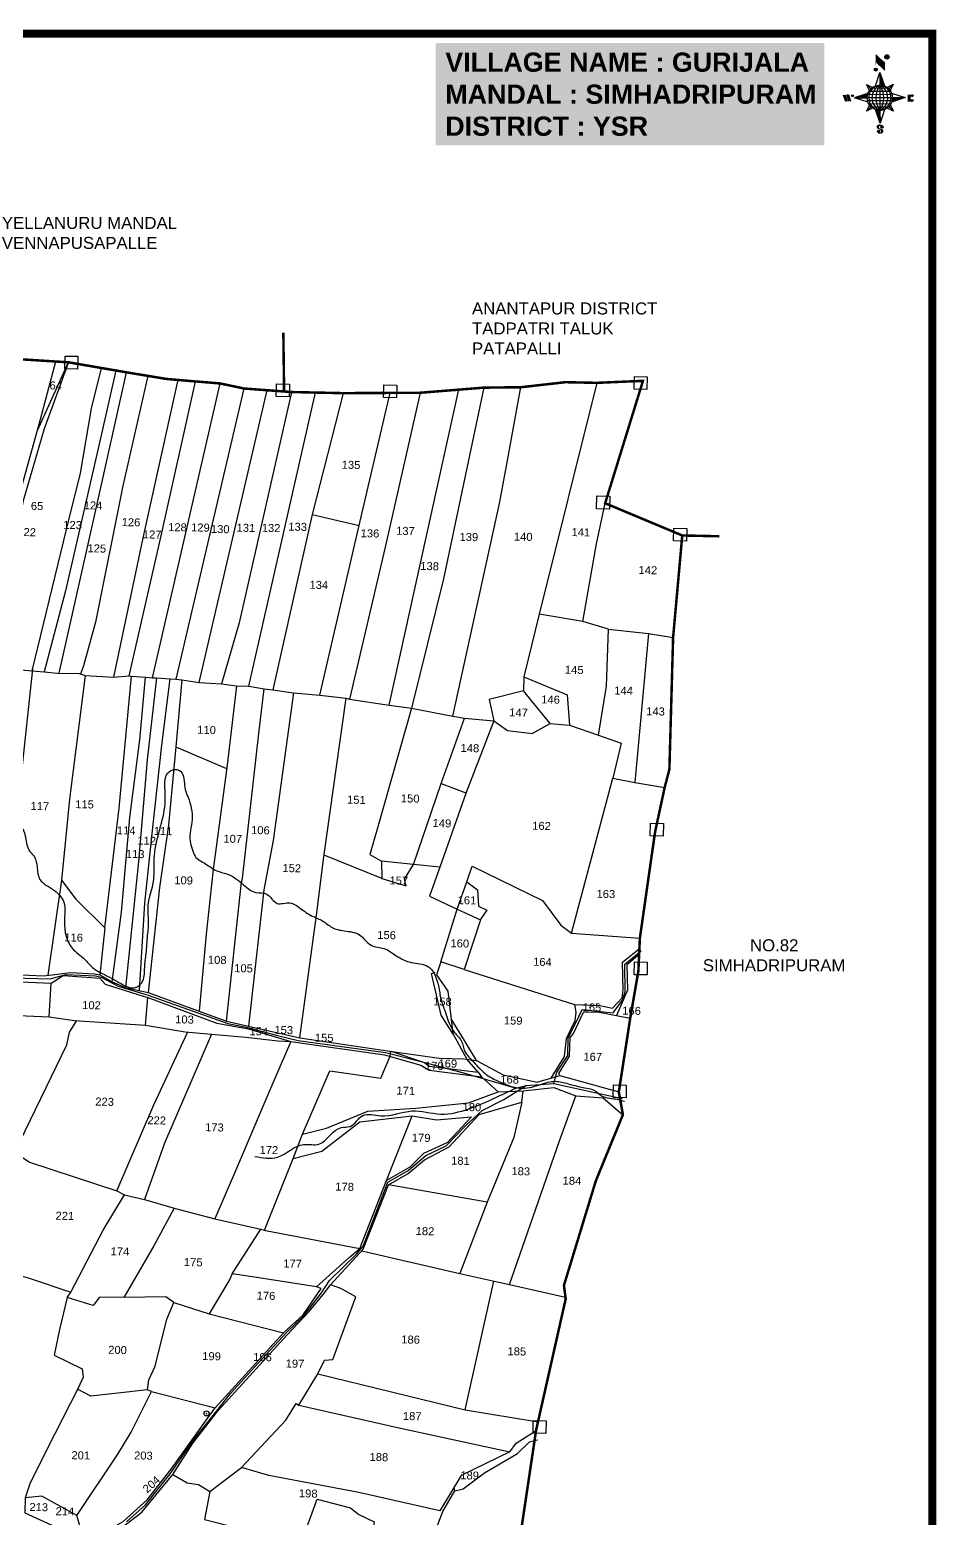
# Model space of a CAD drawing. Header units: inches. Extents: x 184455 to 225142, y 1613178 to 1622028.
# Drawn here: x 187794 to 189605, y 1616944 to 1619920 of the extents above; entities that cross this region are included whole.
import ezdxf
from ezdxf.enums import TextEntityAlignment as Align

# ---------------------------------------------------------------- set-up
doc = ezdxf.new("R2010")
doc.units = ezdxf.units.IN
doc.header["$LTSCALE"] = 15
doc.header["$MEASUREMENT"] = 0
doc.header["$PDMODE"] = 32
doc.header["$PDSIZE"] = 10
doc.linetypes.add('ACAD_ISO02W100', pattern=[15, 12, -3])
for name, color, linetype in [('AQUADUCT', 1, 'Continuous'), ('bord', 1, 'Continuous'), ('BOUNDRY STONES', 240, 'Continuous'), ('PAPER SIZE', 5, 'Continuous'), ('PLOTS', 7, 'Continuous'), ('PLOTS NO', 7, 'Continuous'), ('ROADS', 6, 'ACAD_ISO02W100'), ('STREAMS', 4, 'Continuous'), ('TEXT', 1, 'Continuous'), ('Unknown_Point_Feature', 7, 'Continuous'), ('VILLAGE BOUNDRY', 5, 'Continuous')]:
    doc.layers.add(name, color=color, linetype=linetype)
doc.styles.get("Standard").update_dxf_attribs({"font": 'arial.ttf'})
pattern_1 = [(267.297113149, (-8720374.938, 50637915.138), (10.5367255337, -0.497431438), [])]
pattern_2 = [(357.297113149, (-8720374.938, 50637915.138), (0.497431438, 10.5367255337), [])]

# ---------------------------------------------------------------- blocks, each defined once
blk = doc.blocks.new('*X17')
at = {"color": 0, "linetype": 'Continuous'}
for p, q in [((6321.6, 240.5), (6322.3, 241.2)), ((6321.6, 240.3), (6322.3, 241)), ((6321.6, 240.1), (6322.3, 240.8)), ((6321.6, 239.9), (6322.4, 240.7)), ((6321.6, 239.8), (6322.4, 240.6)), ((6321.6, 239.6), (6322.5, 240.5)), ((6321.6, 239.4), (6322.5, 240.3)), ((6321.6, 239.2), (6322.6, 240.2)), ((6321.7, 239.1), (6322.6, 240.1)), ((6321.8, 240.8), (6322.4, 241.4)), ((6321.8, 239), (6322.7, 240)), ((6321.8, 239), (6322.8, 239.9)), ((6321.9, 238.9), (6322.9, 239.8)), ((6322, 238.8), (6323, 239.7)), ((6322.1, 241.3), (6322.4, 241.6)), ((6322.1, 238.7), (6323.1, 239.6)), ((6322.2, 238.6), (6323.1, 239.6)), ((6322.3, 238.5), (6323.2, 239.5)), ((6322.4, 238.5), (6323.3, 239.4)), ((6322.5, 238.4), (6323.4, 239.3)), ((6322.7, 238.4), (6323.6, 239.3)), ((6322.8, 238.3), (6323.7, 239.2)), ((6322.9, 238.3), (6323.8, 239.1)), ((6323.1, 238.2), (6323.9, 239.1)), ((6323.2, 238.2), (6324, 239)), ((6323.3, 238.2), (6324.2, 239)), ((6323.5, 238.1), (6324.3, 238.9)), ((6323.7, 238.1), (6324.4, 238.9)), ((6323.8, 238.1), (6324.6, 238.8)), ((6324.1, 238.2), (6324.7, 238.8)), ((6324.3, 238.3), (6324.9, 238.8)), ((6324.6, 238.3), (6325.1, 238.8)), ((6324.8, 238.4), (6325.2, 238.8)), ((6325.1, 238.5), (6325.4, 238.8)), ((6325.4, 238.6), (6325.6, 238.8))]:
    blk.add_line(p, q, dxfattribs=at)
blk = doc.blocks.new('*X16')
at = {"color": 0, "linetype": 'Continuous'}
for p, q in [((6324.4, 240.3), (6324.5, 240.4)), ((6324.6, 240.3), (6324.8, 240.5)), ((6324.7, 240.2), (6325, 240.5)), ((6324.8, 240.2), (6325.2, 240.6)), ((6325, 240.1), (6325.5, 240.6)), ((6325.1, 240.1), (6325.6, 240.6)), ((6325.2, 240), (6325.8, 240.6)), ((6325.3, 240), (6326, 240.6)), ((6325.4, 239.9), (6326.1, 240.6)), ((6325.5, 239.8), (6326.2, 240.5)), ((6325.6, 239.8), (6326.3, 240.5)), ((6325.7, 239.7), (6326.5, 240.4)), ((6325.9, 239.6), (6326.6, 240.3)), ((6326, 239.5), (6326.7, 240.3)), ((6326, 239.4), (6326.8, 240.2)), ((6326.1, 239.3), (6327, 240.2)), ((6326.2, 239.3), (6327.1, 240.1)), ((6326.3, 239.2), (6327.1, 240)), ((6326.4, 239.1), (6327.2, 239.9)), ((6326.5, 239), (6327.3, 239.8)), ((6326.5, 238.9), (6327.4, 239.7)), ((6326.6, 238.8), (6327.5, 239.6)), ((6326.7, 238.7), (6327.5, 239.5)), ((6326.8, 238.6), (6327.6, 239.4)), ((6326.8, 238.5), (6327.7, 239.3)), ((6326.8, 236.5), (6327.4, 237)), ((6326.9, 238.3), (6327.8, 239.2)), ((6326.9, 238.2), (6327.9, 239.1)), ((6326.9, 236.8), (6327.6, 237.4)), ((6327, 238.1), (6327.8, 239)), ((6327, 237.9), (6327.8, 238.8)), ((6327, 237.8), (6327.8, 238.6)), ((6327, 237.6), (6327.8, 238.4)), ((6327, 237.4), (6327.8, 238.2)), ((6327, 237.3), (6327.8, 238)), ((6327, 237.1), (6327.8, 237.9))]:
    blk.add_line(p, q, dxfattribs=at)
blk = doc.blocks.new('H')
at = {"layer": 'bord', "extrusion": (0.000427885, 0.004792, 0.999988)}
h = blk.add_hatch(dxfattribs=at)
h.set_pattern_fill('LINE', color=8, scale=84.387686, angle=-2.7029, style=0)
h.set_pattern_definition(pattern_2)
h.paths.add_polyline_path([(-492, 786, -0.090992), (-448, 775), (-486, 912)])
h = blk.add_hatch(dxfattribs=at)
h.set_pattern_fill('LINE', color=8, scale=84.387686, angle=-92.7029, style=0)
h.set_pattern_definition(pattern_1)
h.paths.add_polyline_path([(-625, 665, -0.090992), (-615, 710), (-751, 671)])
h = blk.add_hatch(dxfattribs=at)
h.set_pattern_fill('LINE', color=8, scale=84.387686, angle=-92.7029, style=0)
h.set_pattern_definition(pattern_1)
h.paths.add_polyline_path([(-246, 647), (-372, 653, -0.090992), (-382, 609)])
h = blk.add_hatch(dxfattribs=at)
h.set_pattern_fill('LINE', color=8, scale=84.387686, angle=-2.7029, style=0)
h.set_pattern_definition(pattern_2)
h.paths.add_polyline_path([(-504, 533, -0.090992), (-549, 543), (-510, 406)])
for p, q in [((-516, 1087, -1217), (-432, 994, -1217)), ((-538, 774, -1216), (-487, 906, -1216)), ((-519, 1020, -1217), (-435, 927, -1216)), ((-487, 906, -1216), (-493, 780, -1216)), ((-487, 906, -1216), (-448, 769, -1216)), ((-627, 794, -1216), (-567, 760, -1216)), ((-627, 794, -1216), (-584, 747, -1215)), ((-599, 731, -1215), (-627, 794, -1216)), ((-421, 753, -1216), (-359, 781, -1216)), ((-359, 781, -1216), (-405, 739, -1216)), ((-359, 781, -1216), (-392, 721, -1215)), ((-865, 701, -1215), (-847, 638, -1215)), ((-847, 700, -1215), (-829, 637, -1215)), ((-829, 699, -1215), (-811, 636, -1215)), ((-829, 699, -1215), (-811, 698, -1215)), ((-811, 698, -1215), (-794, 635, -1215)), ((-752, 665, -1215), (-615, 704, -1215)), ((-752, 665, -1215), (-625, 659, -1215)), ((-619, 614, -1215), (-752, 665, -1215)), ((-246, 641, -1215), (-383, 603, -1215)), ((-379, 693, -1215), (-246, 641, -1215)), ((-373, 647, -1215), (-246, 641, -1215)), ((-213, 669, -1215), (-217, 601, -1215)), ((-197, 600, -1215), (-194, 668, -1215)), ((-639, 526, -1214), (-606, 585, -1215)), ((-639, 526, -1214), (-593, 568, -1215)), ((-577, 553, -1215), (-639, 526, -1214)), ((-511, 400, -1214), (-549, 537, -1214)), ((-460, 533, -1215), (-511, 400, -1214)), ((-505, 527, -1214), (-511, 400, -1214)), ((-371, 513, -1214), (-431, 546, -1215)), ((-371, 513, -1214), (-414, 560, -1215)), ((-399, 576, -1215), (-371, 513, -1214))]:
    blk.add_line(p, q, dxfattribs=at)
at = {"layer": 'bord', "color": 8, "linetype": 'ByBlock', "extrusion": (0.000427885, 0.004792, 0.999988)}
for p, q in [((-411, 744, -1216), (-578, 752, -1216)), ((-493, 780, -1216), (-505, 527, -1214)), ((-373, 647, -1215), (-625, 659, -1215)), ((-378, 616, -1215), (-623, 628, -1215)), ((-375, 679, -1215), (-620, 691, -1215)), ((-386, 711, -1215), (-605, 722, -1215)), ((-392, 585, -1215), (-611, 595, -1215)), ((-420, 555, -1215), (-587, 562, -1215))]:
    blk.add_line(p, q, dxfattribs=at)
at = {"layer": 'bord', "extrusion": (0.000427885, 0.004792, 0.999988), "elevation": -1212}
for points, const_width in [([(-522, 960), (-516, 1093)], 1.61), ([(-434, 933), (-428, 1066)], 1.61), ([(-870, 707), (-846, 706)], 0.642), ([(-829, 643), (-855, 644)], 0.642), ([(-829, 643), (-821, 678)], 0.642), ([(-811, 642), (-784, 641)], 0.642), ([(-793, 641), (-782, 694)], 0.642), ([(-177, 605), (-226, 607)], 0.706), ([(-223, 676), (-174, 673)], 0.706), ([(-195, 645), (-185, 644)], 0.706)]:
    blk.add_lwpolyline(points, dxfattribs=dict(at, const_width=const_width))
for points, const_width in [([(-414, 1073, 1), (-398, 1058, 1)], 22.3), ([(-530, 950, 1), (-520, 939, 1)], 14.8), ([(-776, 697, 1), (-769, 690, 1)], 8.9), ([(-180, 618, 1), (-173, 611, 1)], 9.79), ([(-178, 667, 1), (-171, 660, 1)], 9.79), ([(-525, 322, 1), (-533, 329, 1)], 11.1), ([(-490, 362, 1), (-498, 369, 1)], 11.1)]:
    blk.add_lwpolyline(points, format="xyb", close=True, dxfattribs=dict(at, const_width=const_width))
for points in [[(-537, 317), (-531, 310), (-520, 307), (-505, 307), (-494, 310), (-486, 318), (-487, 326), (-491, 333), (-494, 336), (-503, 341), (-522, 347), (-530, 352), (-534, 355), (-537, 363), (-537, 373), (-530, 381), (-520, 384), (-504, 384), (-493, 380), (-487, 373)], [(-522, 348), (-526, 354), (-528, 361), (-528, 371), (-526, 375), (-521, 381), (-515, 384)], [(-505, 307), (-499, 312), (-497, 319), (-497, 327), (-501, 335), (-509, 343)]]:
    blk.add_lwpolyline(points, dxfattribs=at)
at = {"layer": 'bord', "extrusion": (0.000427885, 0.004792, 0.999988)}
for centre, radius in [((-406, 1065, -1212), 22.3), ((-525, 944, -1212), 14.8), ((-498, 659, -1212), 127), ((-773, 694, -1212), 8.9), ((-177, 615, -1212), 9.79), ((-174, 663, -1212), 9.79), ((-529, 325, -1212), 11.1), ((-494, 365, -1212), 11.1)]:
    blk.add_circle(centre, radius, dxfattribs=at)
at = {"layer": 'bord', "color": 8, "linetype": 'ByBlock', "extrusion": (0.000427885, 0.004792, 0.999988)}
for centre, radius, start, end in [((-482, 658, -1212), 128, 94.9254, 259.6691), ((-437, 656, -1212), 141, 113.2864, 241.308), ((-316, 651, -1212), 222, 142.5892, 212.0053), ((-560, 662, -1212), 141, 293.2864, 61.308), ((-681, 668, -1212), 222, 322.5892, 32.0053), ((-515, 660, -1212), 128, 274.9254, 79.6691)]:
    blk.add_arc(centre, radius, start, end, dxfattribs=at)
at = {"layer": 'bord', "extrusion": (0.000427885, 0.004792, 0.999988)}
for points in [[(-516, 1093, -1212), (-431, 1000, -1212), (-519, 1026, -1212), (-434, 933, -1212)], [(-864, 707, -1212), (-846, 706, -1212), (-846, 644, -1212), (-829, 643, -1212)], [(-829, 705, -1212), (-811, 704, -1212), (-811, 642, -1212), (-793, 641, -1212)], [(-193, 674, -1212), (-197, 606, -1212), (-213, 675, -1212), (-216, 607, -1212)]]:
    blk.add_solid(points, dxfattribs=at)
at = {"layer": 'bord', "extrusion": (0.000427885, 0.004792, 0.999988), "xscale": 7.977342409717546, "yscale": 7.977342409717546, "zscale": 7.977342409717546, "rotation": 138.0840426661453}
for name, p in [('*X16', (38301, -31929, -1212)), ('*X17', (38314, -31951, -1212))]:
    blk.add_blockref(name, p, dxfattribs=at)

msp = doc.modelspace()

# ---------------------------------------------------------------- linework, layer by layer
at = {"layer": 'BOUNDRY STONES'}
for points in [[(187864.2, 1619267.7), (187889.9, 1619267.2), (187889.4, 1619241.7), (187863.7, 1619242.3)], [(188287, 1619212.2), (188312.7, 1619211.6), (188312.1, 1619186.1), (188286.4, 1619186.7)], [(188501.5, 1619210.1), (188527.2, 1619209.6), (188526.6, 1619184.1), (188500.9, 1619184.6)], [(189002.1, 1619226.7), (189027.8, 1619226.1), (189027.2, 1619200.6), (189001.5, 1619201.2)], [(188927.1, 1618988), (188952.8, 1618987.4), (188952.2, 1618961.9), (188926.5, 1618962.5)], [(189081.1, 1618923.6), (189106.8, 1618923.1), (189106.3, 1618897.6), (189080.6, 1618898.1)], [(189034.3, 1618333.9), (189060, 1618333.4), (189059.4, 1618307.9), (189033.7, 1618308.4)], [(189002.3, 1618056.5), (189028, 1618056), (189027.4, 1618030.5), (189001.7, 1618031)], [(188960.3, 1617810.9), (188986, 1617810.3), (188985.5, 1617784.8), (188959.8, 1617785.4)], [(188800.1, 1617139.7), (188825.8, 1617139.2), (188825.2, 1617113.7), (188799.5, 1617114.2)]]:
    msp.add_lwpolyline(points, close=True, dxfattribs=at)
at = {"layer": 'PAPER SIZE', "color": 5, "const_width": 16}
msp.add_lwpolyline([(184462.7, 1619911.9), (189597.4, 1619911.9), (189597.4, 1613186.5), (184462.7, 1613186.5)], close=True, dxfattribs=at)
at = {"layer": 'PLOTS'}
for points in [[(187606.2, 1619068.1), (187688.3, 1619029.6), (187771.5, 1618982.8), (187812.3, 1619131.6), (187846.1, 1619256.7)], [(187870.8, 1619255.2), (187822.7, 1619122.3), (187780.7, 1618978.5), (187742.2, 1618795.8), (187698.6, 1618644.6)], [(187798.6, 1618638.3), (187867.5, 1618923.7), (187895.3, 1619033.3), (187917.4, 1619162.7), (187937.3, 1619243.7)], [(187808.4, 1619117.3), (187870.8, 1619255.2)], [(187965.9, 1619238.8), (187935.6, 1619106.3), (187865.2, 1618798.5), (187822.3, 1618636.1)], [(187852.3, 1618633.7), (187926.5, 1618962.6), (187987.1, 1619235.1)], [(188029.5, 1619228.1), (187980, 1619007.9), (187924.8, 1618735.9), (187900.9, 1618648.2), (187895.2, 1618632.3)], [(187961.4, 1618625.8), (188019.7, 1618900.7), (188090.5, 1619219.8)], [(188124.1, 1619217), (188055.8, 1618908.2), (187991.6, 1618628.4)], [(188039.1, 1618624.7), (188174.2, 1619212.9)], [(188221.8, 1619202.8), (188085.9, 1618621.5)], [(188701.2, 1619204.5), (188620.5, 1618822.4), (188556.7, 1618563.7)], [(188639.2, 1618547.7), (188732.6, 1618973), (188747, 1619051.7), (188774.9, 1619205.3)], [(188927.2, 1619214.1), (188811.9, 1618751.6), (188781.3, 1618626.4), (188780.3, 1618598.2), (188712, 1618580.8), (188721.1, 1618538.6)], [(188132.1, 1618615.1), (188268.5, 1619199.3)], [(188316.9, 1619195.7), (188212, 1618734.4), (188177.2, 1618612.1)], [(188231.2, 1618608), (188364.7, 1619194.7)], [(188420.4, 1619193.5), (188358, 1618950.8), (188279.4, 1618600.3)], [(188373.5, 1618589.6), (188453.7, 1618934.9), (188513.8, 1619194)], [(188574.2, 1619194.3), (188504.1, 1618885.8), (188432.7, 1618582)], [(188511.8, 1618570), (188651.2, 1619200.5)], [(188899.4, 1618736.8), (188926.1, 1618892.5), (188943.7, 1618973.4)], [(188358, 1618950.8), (188452.3, 1618928.9)], [(188930.7, 1618509.5), (188946.3, 1618608), (188950.3, 1618721.4), (188899.4, 1618736.8), (188811.9, 1618751.6)], [(188950.3, 1618721.4), (189030.6, 1618712.9), (189079.5, 1618704.8)], [(189030.6, 1618712.9), (189003.2, 1618415.5)], [(187734.2, 1618032.4), (187799.5, 1618642)], [(187746.9, 1618643), (187798.6, 1618638.3), (187822.3, 1618636.1), (187848.7, 1618633.7), (187892.6, 1618633.3), (187904.5, 1618629), (187961.4, 1618625.8), (187991.6, 1618628.4), (187996.9, 1618627.6), (188024.7, 1618625.7), (188039.1, 1618624.7), (188046.7, 1618624.2), (188074.6, 1618622.2), (188085.9, 1618621.5), (188097.8, 1618620.6), (188132.1, 1618615.1), (188177.2, 1618612.1), (188206.7, 1618608.5), (188231.2, 1618608), (188262.5, 1618602.6), (188279.4, 1618600.3), (188321.1, 1618594.4), (188373.5, 1618589.6), (188426.1, 1618583.5), (188432.7, 1618582), (188511.8, 1618570), (188556.7, 1618563.7), (188639.2, 1618547.7), (188662.3, 1618543.9), (188721.1, 1618538.6), (188748.7, 1618518.8), (188797.9, 1618513.4), (188833.5, 1618532.8), (188872.5, 1618530), (188930.7, 1618509.5), (188975.5, 1618493.7), (188959.3, 1618424), (189003.2, 1618415.5), (189062.7, 1618405.5)], [(187904.5, 1618629), (187873, 1618382.2), (187857.1, 1618220), (187829.5, 1618029.8)], [(187857.1, 1618220), (187885.9, 1618182.1), (187943.6, 1618124.7), (187972.5, 1618363.9), (187996.9, 1618627.6)], [(187958.1, 1618016.5), (187977.2, 1618155.9), (187993.9, 1618344.9), (188013.6, 1618500.3), (188024.7, 1618625.7)], [(188046.7, 1618624.2), (188028.3, 1618460.7), (188010.9, 1618257.3), (187992.5, 1618076.3), (187984.9, 1618005.2)], [(188012.7, 1617999.2), (188023.5, 1618174), (188039.8, 1618325.4), (188057.5, 1618490.1), (188074.6, 1618622.2)], [(188097.8, 1618620.6), (188085.4, 1618486.2), (188071, 1618330), (188053.3, 1618205.6), (188030.3, 1617995.4)], [(188206.7, 1618608.5), (188187.9, 1618450), (188161.8, 1618251.2), (188160.5, 1618241.9), (188146.2, 1618112.2), (188132.3, 1617958)], [(188781.3, 1618626.4), (188867.7, 1618590.7), (188872.5, 1618530)], [(188187.2, 1617937.9), (188217.1, 1618215.7), (188218.9, 1618223.6), (188251.6, 1618513.2), (188262.5, 1618602.6)], [(188321.1, 1618594.4), (188279.9, 1618299.3), (188261.4, 1618200.3), (188230.9, 1617928)], [(188333.5, 1617904.5), (188366.7, 1618150.2), (188381.5, 1618266.3), (188426.1, 1618583.5)], [(188833.5, 1618532.8), (188780.3, 1618598.2)], [(188556.7, 1618563.7), (188487.8, 1618322.1), (188473.3, 1618271.4), (188496.7, 1618257.9), (188497.6, 1618223.5), (188382, 1618269.8)], [(188560.6, 1618251.2), (188615.9, 1618413.5), (188662.3, 1618543.9)], [(188721.1, 1618538.6), (188665.7, 1618395.5), (188613, 1618246.2), (188560.6, 1618251.2)], [(188085.4, 1618486.2), (188187, 1618443.5)], [(188615.9, 1618413.5), (188665.3, 1618394.4)], [(188876.3, 1618114.2), (188959.3, 1618424)], [(188497.6, 1618223.5), (188546.2, 1618208.7), (188542.4, 1618222.2), (188560.6, 1618251.2), (188496.7, 1618257.9)], [(188613, 1618246.2), (188592.4, 1618187.9), (188648, 1618162.3), (188667.4, 1618216.9), (188677.7, 1618248), (188818.5, 1618179.3), (188855, 1618130.1), (188876.3, 1618114.2), (189013.1, 1618103.9)], [(188667.4, 1618216.9), (188688.6, 1618200.8), (188690.3, 1618167.7), (188707.5, 1618160.3), (188695.4, 1618142.4), (188661.7, 1618041.5), (188882.6, 1617971.3), (188933, 1617969.4), (188958.4, 1617963.8), (188978, 1617984.9), (188979.9, 1618000.5), (188978.4, 1618056.1), (189012.2, 1618083.1)], [(188661.7, 1618041.5), (188615, 1618056.7), (188648, 1618162.3), (188694.8, 1618140.7)], [(187943.6, 1618124.7), (187933.6, 1618030.5)], [(187533.1, 1618044.9), (187630.1, 1618025.6), (187728.9, 1618018.6), (187836.4, 1618013.8), (187860.7, 1618029.5), (187933.6, 1618024.1), (187944.7, 1618012.3), (188020.2, 1617988.1), (188029.6, 1617985.1), (188167.6, 1617934.3), (188231, 1617922.5), (188315.4, 1617897.5), (188502.9, 1617871), (188575.2, 1617850.4), (188592.1, 1617840.1), (188696.6, 1617826.8), (188729.7, 1617796.8), (188779.8, 1617798.7)], [(188615, 1618056.7), (188606.8, 1618030.7), (188629, 1617998.3), (188639.3, 1617913.5), (188667.5, 1617862.2)], [(189011.6, 1618071.1), (188987.3, 1618050.4), (188988.5, 1617999.9), (188966.6, 1617949.2)], [(187160.5, 1616971.3), (187165.8, 1617020.5), (187188.3, 1617144.5), (187374.2, 1617152.4), (187387.4, 1617208.7), (187399.8, 1617261.1), (187413.9, 1617329.3), (187478.8, 1617316.3), (187491.2, 1617352.5), (187544, 1617500), (187529.3, 1617505.3), (187579, 1617613.7), (187608.9, 1617678.4), (187634.7, 1617694.7), (187643.5, 1617707.6), (187712.6, 1617853.2), (187755.8, 1617950), (187832.2, 1617946.8), (187836.4, 1618013.8)], [(187734.2, 1618032.4), (187820.6, 1618028.7), (187838.4, 1618030.8), (187875.4, 1618035.1), (187922.8, 1618032.5), (187933.6, 1618030.5), (187958.1, 1618016.5), (187984.9, 1618005.2), (188008.6, 1618000.1), (188030.3, 1617995.4), (188137.8, 1617956), (188187.2, 1617937.9), (188230.9, 1617928), (188333.5, 1617904.5), (188513.4, 1617878.4), (188612, 1617864), (188661.1, 1617863.1), (188686.6, 1617859.7), (188739.8, 1617831.1), (188807.8, 1617816.1), (188853.3, 1617829.7), (188971, 1617796.5)], [(188640.2, 1617911.9), (188615.8, 1617950), (188596.9, 1618033.5), (188603.8, 1618035.1)], [(188024.9, 1617930.4), (188029.6, 1617985.1)], [(188882.6, 1617971.3), (188885.1, 1617956), (188883.4, 1617938.6), (188865.5, 1617902.6), (188862.1, 1617867.4), (188834.9, 1617824.2)], [(188853.3, 1617829.7), (188851.2, 1617833.6), (188872.5, 1617867.9), (188874.1, 1617905.5), (188880.7, 1617913.2), (188900.7, 1617956.2), (188928.3, 1617956.6), (188993.8, 1617943.9)], [(187763.6, 1617676.1), (187867.6, 1617890.7), (187873.1, 1617916.4), (187887.6, 1617939.3)], [(187832.2, 1617946.8), (187883.2, 1617939.6), (188024.9, 1617930.4), (188104.6, 1617917), (188157.1, 1617911.8), (188225.3, 1617906.2), (188266.5, 1617901.6), (188289.5, 1617898.6), (188315.4, 1617897.5), (188274.8, 1617803.7), (188208.9, 1617648.5), (188163.9, 1617542.8), (188255.4, 1617522), (188264.9, 1617519.9), (188453.1, 1617483.8), (188507, 1617619.7), (188558.1, 1617749), (188606.4, 1617740.9), (188676.8, 1617747.1), (188628.8, 1617695.5), (188580.6, 1617673.6), (188553.2, 1617646.5), (188507, 1617619.7)], [(188686.6, 1617859.7), (188662.9, 1617899.7), (188635.8, 1617942.5)], [(187968, 1617598.9), (188041.7, 1617771), (188109.5, 1617916.5)], [(188157.1, 1617911.8), (188115.5, 1617816), (188062.9, 1617694.5), (188022.8, 1617581.8)], [(188263.1, 1617520.3), (188320.3, 1617663.6), (188338.6, 1617712.3), (188393.6, 1617839.1), (188495.2, 1617824.4), (188514, 1617867.8), (188515.5, 1617878.1)], [(188515.5, 1617878.1), (188582.6, 1617855.7), (188592, 1617848.4), (188689.8, 1617836.1), (188696.6, 1617826.8)], [(188689.8, 1617836.1), (188667.5, 1617862.2)], [(187963.9, 1616915), (188017.9, 1616956.8), (188079.7, 1617031.6), (188119.6, 1617094.4), (188171.2, 1617160.6), (188308.4, 1617311), (188352.4, 1617357.4), (188383.1, 1617396), (188395, 1617411.1), (188460.2, 1617482), (188511, 1617611), (188550.2, 1617633.8), (188582.4, 1617661), (188632, 1617687), (188691.7, 1617751.4), (188777.1, 1617776), (188779.8, 1617798.7), (188841.2, 1617805.2), (188885.1, 1617788.6), (188939.9, 1617784.6), (188979.2, 1617751.1)], [(188338.6, 1617712.3), (188387, 1617724.3), (188469.7, 1617758.5), (188565.5, 1617764.4), (188670.4, 1617774.7), (188729.7, 1617796.8)], [(188777.1, 1617776), (188761.2, 1617705.5), (188707.6, 1617576.1), (188653.4, 1617433.6), (188725.4, 1617417.6), (188752.2, 1617411.6), (188864.4, 1617386.6)], [(188752.2, 1617411.6), (188852.5, 1617699), (188885.1, 1617788.6)], [(188320.3, 1617663.6), (188377.3, 1617678), (188453.2, 1617737.1), (188558.1, 1617749)], [(187643.5, 1617707.6), (187763.6, 1617676.1), (187793.4, 1617656), (187968, 1617598.9), (187983.3, 1617591), (188022.8, 1617581.8), (188082, 1617564.3), (188163.9, 1617542.8)], [(188707.6, 1617576.1), (188511, 1617611)], [(187544, 1617500), (187584.1, 1617485.6), (187709, 1617448.8), (187792.5, 1617424.2), (187875.9, 1617396.6), (187940.2, 1617520.5), (187983.3, 1617591)], [(188082, 1617564.3), (188041.4, 1617489.3), (187982, 1617386), (187932.8, 1617386.2), (187920.2, 1617369.5), (187868.5, 1617385.5), (187875.9, 1617396.6)], [(188197.9, 1617433.2), (188255.4, 1617522)], [(188366.8, 1617407.1), (188431.2, 1617464.8), (188453.1, 1617483.8)], [(188457.5, 1617479.1), (188653.4, 1617433.6)], [(188081.5, 1617375.5), (188152.4, 1617353), (188300.8, 1617315.3), (188340.3, 1617350.9), (188376.4, 1617403.5), (188366.8, 1617407.1), (188242.8, 1617426.3), (188197.9, 1617433.2), (188193.5, 1617422.1), (188152.4, 1617353)], [(188663.7, 1617161.4), (188721, 1617418.6)], [(188079.7, 1617031.6), (188108.6, 1617015.2), (188130.7, 1617012.2), (188153.7, 1616998), (188217.1, 1617045.9), (188305.7, 1617140.7), (188326.3, 1617173.6), (188331.5, 1617170.8), (188369.4, 1617232.8), (188382.9, 1617260.1), (188399.5, 1617261.5), (188445.4, 1617387), (188415.5, 1617403.8), (188395, 1617411.1)], [(187868.5, 1617385.5), (187853, 1617321.7), (187842.4, 1617270.5), (187898.3, 1617243.2), (187900.4, 1617226.6), (187890.1, 1617204.4), (187843.9, 1617113.3), (187794.8, 1617014.9), (187784.4, 1616985.2), (187783.9, 1616955.1), (187845.1, 1616927.3), (187870.2, 1616915.9), (187880.9, 1616903.4), (187895.8, 1616922.4), (187887.7, 1616950.2), (187817.9, 1616988.6), (187784.4, 1616985.2)], [(188029.3, 1617201.4), (188031.7, 1617221), (188044, 1617248.5), (188067.8, 1617342.5), (188081.5, 1617375.5), (188065.4, 1617387.2), (187982, 1617386)], [(187895.8, 1616922.4), (187957.2, 1616924.6), (187980.4, 1616937.6), (188028.4, 1616981.4), (188078, 1617045), (188148.5, 1617143.4), (188164, 1617165.1), (188301.1, 1617315.3)], [(188369.4, 1617232.8), (188663.7, 1617161.4), (188809.5, 1617137.3)], [(187887.7, 1616950.2), (187969.7, 1617072.8), (187996.3, 1617116.6), (188036.9, 1617197.9), (188029.3, 1617201.4), (187969.4, 1617194.7), (187915.7, 1617188.7), (187889.1, 1617202.3)], [(188036.9, 1617197.9), (188164, 1617165.1)], [(188331.5, 1617170.8), (188534.9, 1617124.4), (188753.1, 1617077.4), (188765.6, 1617094.5), (188805.6, 1617119.8)], [(188643.1, 1616999.2), (188659.9, 1617003.4), (188702.6, 1617035.5), (188768.4, 1617073.7), (188792.6, 1617097.3), (188808.6, 1617101.3)], [(188753.1, 1617077.4), (188656, 1617030), (188613, 1616959.5), (188451.4, 1616995.8), (188271.4, 1617030), (188217.1, 1617045.9)], [(188153.7, 1616998), (188143, 1616941.9), (188335.2, 1616893), (188368.3, 1616982.4), (188434.9, 1616965), (188451.5, 1616952), (188482.3, 1616937.4), (188478.6, 1616914.7), (188506.3, 1616897.6), (188590.7, 1616882.4), (188619.6, 1616958.1), (188643.1, 1616999.2), (188641.8, 1617006.7)]]:
    msp.add_lwpolyline(points, dxfattribs=at)
at = {"layer": 'ROADS'}
for points in [[(188841.2, 1617813.8), (188847.1, 1617836), (188869.3, 1617869.3), (188869.7, 1617904.6), (188885.5, 1617936.2), (188897.5, 1617961.2), (188959.9, 1617954.8), (188978.2, 1617979.8), (188983.7, 1617996.8), (188983.1, 1618052), (189015.7, 1618078.9)], [(187733.9, 1618025.2), (187834.4, 1618022.8), (187856.2, 1618029), (187865.8, 1618031.5), (187925.3, 1618028.7), (187936.1, 1618025.9), (187970.4, 1618007.9), (188030.2, 1617990.1), (188189.3, 1617933.1), (188226.3, 1617926.1), (188289, 1617909.4), (188330.1, 1617899.3), (188504.9, 1617875.2), (188573.3, 1617858.2), (188657.8, 1617835.5), (188765.9, 1617804.4), (188785.7, 1617809.2), (188841.2, 1617813.8), (188977.7, 1617783.8)], [(187987.1, 1616937.4), (188025.2, 1616971), (188074.3, 1617033.1), (188122.3, 1617102.7), (188157.3, 1617146.8), (188195.1, 1617193.7), (188249.5, 1617253.6), (188307.5, 1617316.7), (188341.1, 1617348.4), (188377, 1617394.9), (188392.5, 1617419.6), (188447.5, 1617473.1), (188460.2, 1617488.6), (188509.4, 1617616.2), (188550.1, 1617639.5), (188585.6, 1617669.5), (188625.8, 1617688.7), (188665.8, 1617730.3), (188697.6, 1617759.8), (188741.1, 1617781.3), (188785.7, 1617809.2)]]:
    msp.add_lwpolyline(points, dxfattribs=at)
at = {"layer": 'STREAMS'}
for points in [[(186707.9, 1618088.8), (186727.5, 1618104.9), (186743, 1618108.8), (186761.4, 1618118.7), (186818.7, 1618175.6), (186833.4, 1618192.7), (186857.6, 1618202.8), (186901.1, 1618246.8), (186936.6, 1618276.5), (186971, 1618286), (187018.5, 1618299.3), (187036.2, 1618310.5), (187060.7, 1618318.9), (187081.1, 1618315.4), (187094, 1618294.2), (187112.3, 1618272.3), (187138.4, 1618245.7), (187169.2, 1618238.5), (187198.2, 1618252.6), (187245.3, 1618275.1), (187288, 1618290.6), (187314.3, 1618305.8), (187371.1, 1618290.5), (187391.7, 1618268.9), (187419.5, 1618267.5), (187464.7, 1618274.2), (187503.9, 1618286), (187543.7, 1618292.8), (187551.8, 1618307.4), (187577, 1618323.1), (187603.4, 1618339.6), (187631.9, 1618357.5), (187654.9, 1618367.9), (187672.5, 1618377), (187694, 1618357.2), (187710.1, 1618347.6), (187734.6, 1618341.7), (187754.9, 1618333.8), (187766.6, 1618331.3), (187777.5, 1618324.6), (187787.1, 1618293.9), (187794.1, 1618277), (187802.9, 1618266.3), (187808.2, 1618246.4), (187814.1, 1618221.5), (187843.3, 1618199.2), (187861.7, 1618175.7), (187862.9, 1618137.2), (187878.6, 1618083.7), (187903.3, 1618061.9), (187919.4, 1618045.4), (187941.5, 1618031.8), (187964, 1618020.3), (187980.3, 1618011), (188005.3, 1618005.3), (188019.7, 1618018.8), (188023.4, 1618045.8), (188026.4, 1618073.3), (188029.3, 1618110), (188031.3, 1618138.9), (188030.1, 1618164), (188041.4, 1618221.1), (188042.2, 1618244.1), (188042.8, 1618269.2), (188064, 1618372.6), (188063.8, 1618409.4), (188067, 1618430.3), (188079.9, 1618440.6), (188095, 1618437.9), (188102.2, 1618417.8), (188104.5, 1618401.2), (188110.1, 1618385.6), (188118.1, 1618341.2), (188114, 1618298), (188118.2, 1618282.7), (188124, 1618267.8), (188145, 1618252.6), (188167.5, 1618238.7), (188186.9, 1618232.7), (188217.9, 1618213.3), (188245.8, 1618195.5), (188267.4, 1618191.9), (188288, 1618173.6), (188313.8, 1618174.7), (188333.6, 1618164.3), (188358, 1618148.3), (188379.5, 1618138.2), (188397.8, 1618125.4), (188422.1, 1618118.7), (188452.6, 1618110.7), (188475.9, 1618089.9), (188502.3, 1618083.1), (188526.1, 1618068.8), (188556.1, 1618055.4), (188589.3, 1618047.5), (188610.4, 1618008.6), (188615.7, 1617981.6), (188625.6, 1617952), (188640.6, 1617918.1), (188656.2, 1617898.7), (188663.5, 1617877.4), (188681.2, 1617856), (188703.8, 1617833.3), (188729.6, 1617818.4), (188778.8, 1617804), (188814.9, 1617811.6), (188844, 1617817.9), (188869.5, 1617813), (188906.9, 1617804.1), (188921.1, 1617800.2), (188937.9, 1617788.1), (188968, 1617781.9), (188982.2, 1617777.9)], [(188243.5, 1617667.7), (188289.1, 1617666.5), (188341, 1617691.5), (188371.5, 1617692.3), (188416.4, 1617725.4), (188433.8, 1617727.7), (188459.3, 1617749.5), (188495.2, 1617748.7), (188557.5, 1617758.7), (188615.3, 1617752.4), (188670.5, 1617762.7), (188734.7, 1617790), (188765.9, 1617804.4)]]:
    msp.add_spline(points, degree=3, dxfattribs=at)
at = {"layer": 'Unknown_Point_Feature'}
msp.add_point((188147, 1617154, -999999), dxfattribs=at)
at = {"layer": 'VILLAGE BOUNDRY'}
msp.add_lwpolyline([(187747.6, 1619263, 5, 5, 0), (187846.1, 1619256.7, 5, 5, 0), (187870.8, 1619255.2, 5, 5, 0), (187937.3, 1619243.7, 5, 5, 0), (187965.9, 1619238.8, 5, 5, 0), (187987.1, 1619235.1, 5, 5, 0), (188035.9, 1619227, 5, 5, 0), (188065.5, 1619222.1, 5, 5, 0), (188090.5, 1619219.8, 5, 5, 0), (188124.1, 1619217, 5, 5, 0), (188174.2, 1619212.9, 5, 5, 0), (188221.8, 1619202.8, 5, 5, 0), (188268.5, 1619199.3, 5, 5, 0), (188302, 1619196.8, 5, 5, 0), (188300.5, 1619314.5, 5, 5, 0), (188302, 1619196.8, 5, 5, 0), (188316.9, 1619195.7, 5, 5, 0), (188364.7, 1619194.7, 5, 5, 0), (188420.4, 1619193.5, 5, 5, 0), (188512.4, 1619194, 5, 5, 0), (188574.2, 1619194.3, 5, 5, 0), (188651.2, 1619200.5, 5, 5, 0), (188701.2, 1619204.5, 5, 5, 0), (188774.9, 1619205.3, 5, 5, 0), (188864.4, 1619215.4, 5, 5, 0), (188927.2, 1619214.1, 5, 5, 0), (189019.3, 1619218.1, 5, 5, 0), (188943.7, 1618973.4, 5, 5, 0), (189097.8, 1618909, 5, 5, 0), (189171.9, 1618907.4, 5, 5, 0), (189097.8, 1618909, 5, 5, 0), (189079.5, 1618704.8, 5, 5, 0), (189072.1, 1618441.5, 5, 5, 0), (189062.7, 1618405.5, 5, 5, 0), (189043.5, 1618316.4, 5, 5, 0), (189013.1, 1618103.9, 5, 5, 0), (189010.1, 1618038.3, 5, 5, 0), (188993.8, 1617943.9, 5, 5, 0), (188971, 1617796.5, 5, 5, 0), (188979.2, 1617751.1, 5, 5, 0), (188925.1, 1617619, 5, 5, 0), (188861.3, 1617409.8, 5, 5, 0), (188864.9, 1617383.1, 5, 5, 0), (188809.5, 1617137.3, 5, 5, 0), (188805.6, 1617119.8, 5, 5, 0), (188766.9, 1616860.6, 5, 5, 0)], format="xyseb", dxfattribs=at)

# ---------------------------------------------------------------- block references
at = {"layer": 'AQUADUCT', "color": 1, "xscale": 0.1991051401029247, "yscale": 0.1991051401029247, "zscale": 0.1991051401029247, "rotation": 3.078330600073183}
msp.add_blockref('H', (189599, 1619659.4, 242.5), dxfattribs=at)

# ---------------------------------------------------------------- texts
at = {"layer": 'PLOTS NO'}
for s, rotation, p in [('64', 358.7483, (187845.6, 1619208.9)), ('135', 358.7483, (188435.8, 1619050.1)), ('65', 358.7483, (187808.3, 1618967.9)), ('124', 358.7483, (187920.2, 1618969.1)), ('123', 358.7483, (187879.3, 1618930)), ('126', 358.7483, (187996.1, 1618935.4)), ('122', 358.7483, (187787.6, 1618915.7)), ('127', 358.7483, (188038.3, 1618910.9)), ('128', 358.7483, (188088.9, 1618925.4)), ('129', 358.7483, (188134.8, 1618924.9)), ('130', 358.7483, (188174.4, 1618921.8)), ('131', 358.7483, (188225.7, 1618924.3)), ('132', 358.7483, (188276, 1618924)), ('133', 358.7483, (188329.1, 1618926.4)), ('136', 358.7483, (188473.7, 1618913.2)), ('137', 358.7483, (188544.5, 1618918.1)), ('139', 358.7483, (188671.3, 1618906)), ('140', 358.7483, (188780, 1618906.5)), ('141', 358.7483, (188895.1, 1618915.4)), ('125', 358.7483, (187927.7, 1618883.1)), ('138', 358.7483, (188592.9, 1618847.8)), ('142', 358.7483, (189029.1, 1618839.7)), ('134', 358.7483, (188371.4, 1618810.2)), ('145', 358.7483, (188882, 1618640.4)), ('146', 358.7483, (188834.5, 1618581)), ('144', 358.7483, (188980.5, 1618598.8)), ('147', 358.7483, (188770.8, 1618555.1)), ('143', 358.7483, (189044.4, 1618557.4)), ('110', 358.7483, (188147.1, 1618520.4)), ('148', 358.7483, (188673.4, 1618484)), ('117', 358.7483, (187813.9, 1618368.1)), ('115', 358.7483, (187903.2, 1618371.6)), ('151', 358.7483, (188446.5, 1618380.6)), ('150', 358.7483, (188554.1, 1618383.2)), ('149', 358.7483, (188617.6, 1618333.9)), ('114', 358.7483, (187986.4, 1618319.3)), ('111', 358.7483, (188060.2, 1618318.2)), ('107', 358.7483, (188199.4, 1618302.6)), ('106', 358.7483, (188254.7, 1618319.8)), ('162', 358.7483, (188816.6, 1618328.5)), ('113', 358.7483, (188004.4, 1618272.3)), ('112', 358.7483, (188027.4, 1618299)), ('152', 358.7483, (188317.4, 1618243.9)), ('109', 358.7483, (188101.2, 1618219.6)), ('157', 358.7483, (188531.3, 1618219.2)), ('163', 358.7483, (188945.2, 1618192.4)), ('161', 358.7483, (188667.5, 1618179.7)), ('116', 358.7483, (187881.5, 1618105.3)), ('156', 358.7483, (188506.9, 1618110.2)), ('160', 358.7483, (188653.2, 1618093.5)), ('108', 358.7483, (188168.4, 1618060.6)), ('105', 358.7483, (188220.9, 1618043.8)), ('164', 358.7483, (188818.3, 1618056.5)), ('158', 358.7483, (188618.4, 1617977.2)), ('102', 358.7483, (187917.1, 1617970)), ('165', 358.7483, (188917.4, 1617965.7)), ('166', 358.7483, (188996.6, 1617958.9)), ('103', 358.7483, (188103, 1617941.5)), ('154', 358.7483, (188251.5, 1617917.7)), ('153', 358.7483, (188301.3, 1617920.5)), ('159', 358.7483, (188759.9, 1617939.3)), ('155', 358.7483, (188382.2, 1617904.9)), ('167', 358.7483, (188918.9, 1617866.8)), ('170', 358.7483, (188602.2, 1617848.8)), ('169', 358.7483, (188629.2, 1617853.3)), ('171', 358.7483, (188545.1, 1617799.1)), ('168', 358.7483, (188752.8, 1617821.5)), ('223', 358.7483, (187943.3, 1617777.1)), ('180', 358.7483, (188677.3, 1617766.3)), ('222', 358.7483, (188047.4, 1617739.8)), ('173', 358.7483, (188162.8, 1617725.9)), ('172', 358.7483, (188271.6, 1617680.6)), ('179', 358.7483, (188576, 1617705)), ('181', 358.7483, (188654.5, 1617659)), ('183', 358.7483, (188775.1, 1617638.1)), ('184', 358.7483, (188877.4, 1617619.1)), ('178', 358.7483, (188423, 1617607.1)), ('221', 358.7483, (187863.9, 1617548.9)), ('182', 358.7483, (188583.7, 1617518.4)), ('174', 358.7483, (187974, 1617477.7)), ('175', 358.7483, (188120.5, 1617456.3)), ('177', 358.7483, (188319, 1617453.4)), ('176', 358.7483, (188265.9, 1617389.2)), ('186', 358.7483, (188554.9, 1617301.6)), ('200', 358.7483, (187969.1, 1617280.9)), ('199', 358.7483, (188157.1, 1617268.4)), ('196', 358.7483, (188258.9, 1617266.5)), ('185', 358.7483, (188767.2, 1617278)), ('197', 358.7483, (188323.8, 1617253.5)), ('187', 358.7483, (188558.1, 1617148.6)), ('201', 358.7483, (187895.7, 1617070.2)), ('203', 358.7483, (188020.8, 1617069.7)), ('188', 358.7483, (188491.5, 1617066.8)), ('189', 358.7483, (188672.9, 1617030)), ('204', 41.8986, (188036.8, 1617012.2)), ('198', 358.7483, (188350.3, 1616994)), ('213', 358.7483, (187811.7, 1616966.7)), ('214', 358.7483, (187864, 1616958.2))]:
    msp.add_text(s, height=16, rotation=rotation, dxfattribs=at).set_placement(p, align=Align.MIDDLE_CENTER)
at = {"layer": 'TEXT', "insert": (188624.2, 1619874.4), "char_height": 38.4, "width": 738.602, "attachment_point": 1, "bg_fill": 1, "box_fill_scale": 1.5, "bg_fill_color": 254, "bg_fill_transparency": 0}
msp.add_mtext('{\\fArial|b1|i0|c0|p34;\\C1;VILLAGE NAME :\\C5; GURIJALA\\P\\C1;MANDAL : \\C5;SIMHADRIPURAM\\P\\C1;DISTRICT : \\C5;YSR}', dxfattribs=at)
at = {"layer": 'TEXT', "char_height": 23.994, "attachment_point": 1}
for s, insert, width in [('YELLANURU MANDAL VENNAPUSAPALLE', (187737.9, 1619545.8), 358.522), ('ANANTAPUR DISTRICT  TADPATRI TALUK PATAPALLI', (188677.5, 1619374.8), 433.159), ('\\pi100.84691;NO.82 \\P\\pi6.67784;SIMHADRIPURAM ', (189132.3, 1618101.8), 294.251)]:
    msp.add_mtext(s, dxfattribs=dict(at, insert=insert, width=width))

doc.saveas('drawing.dxf')
